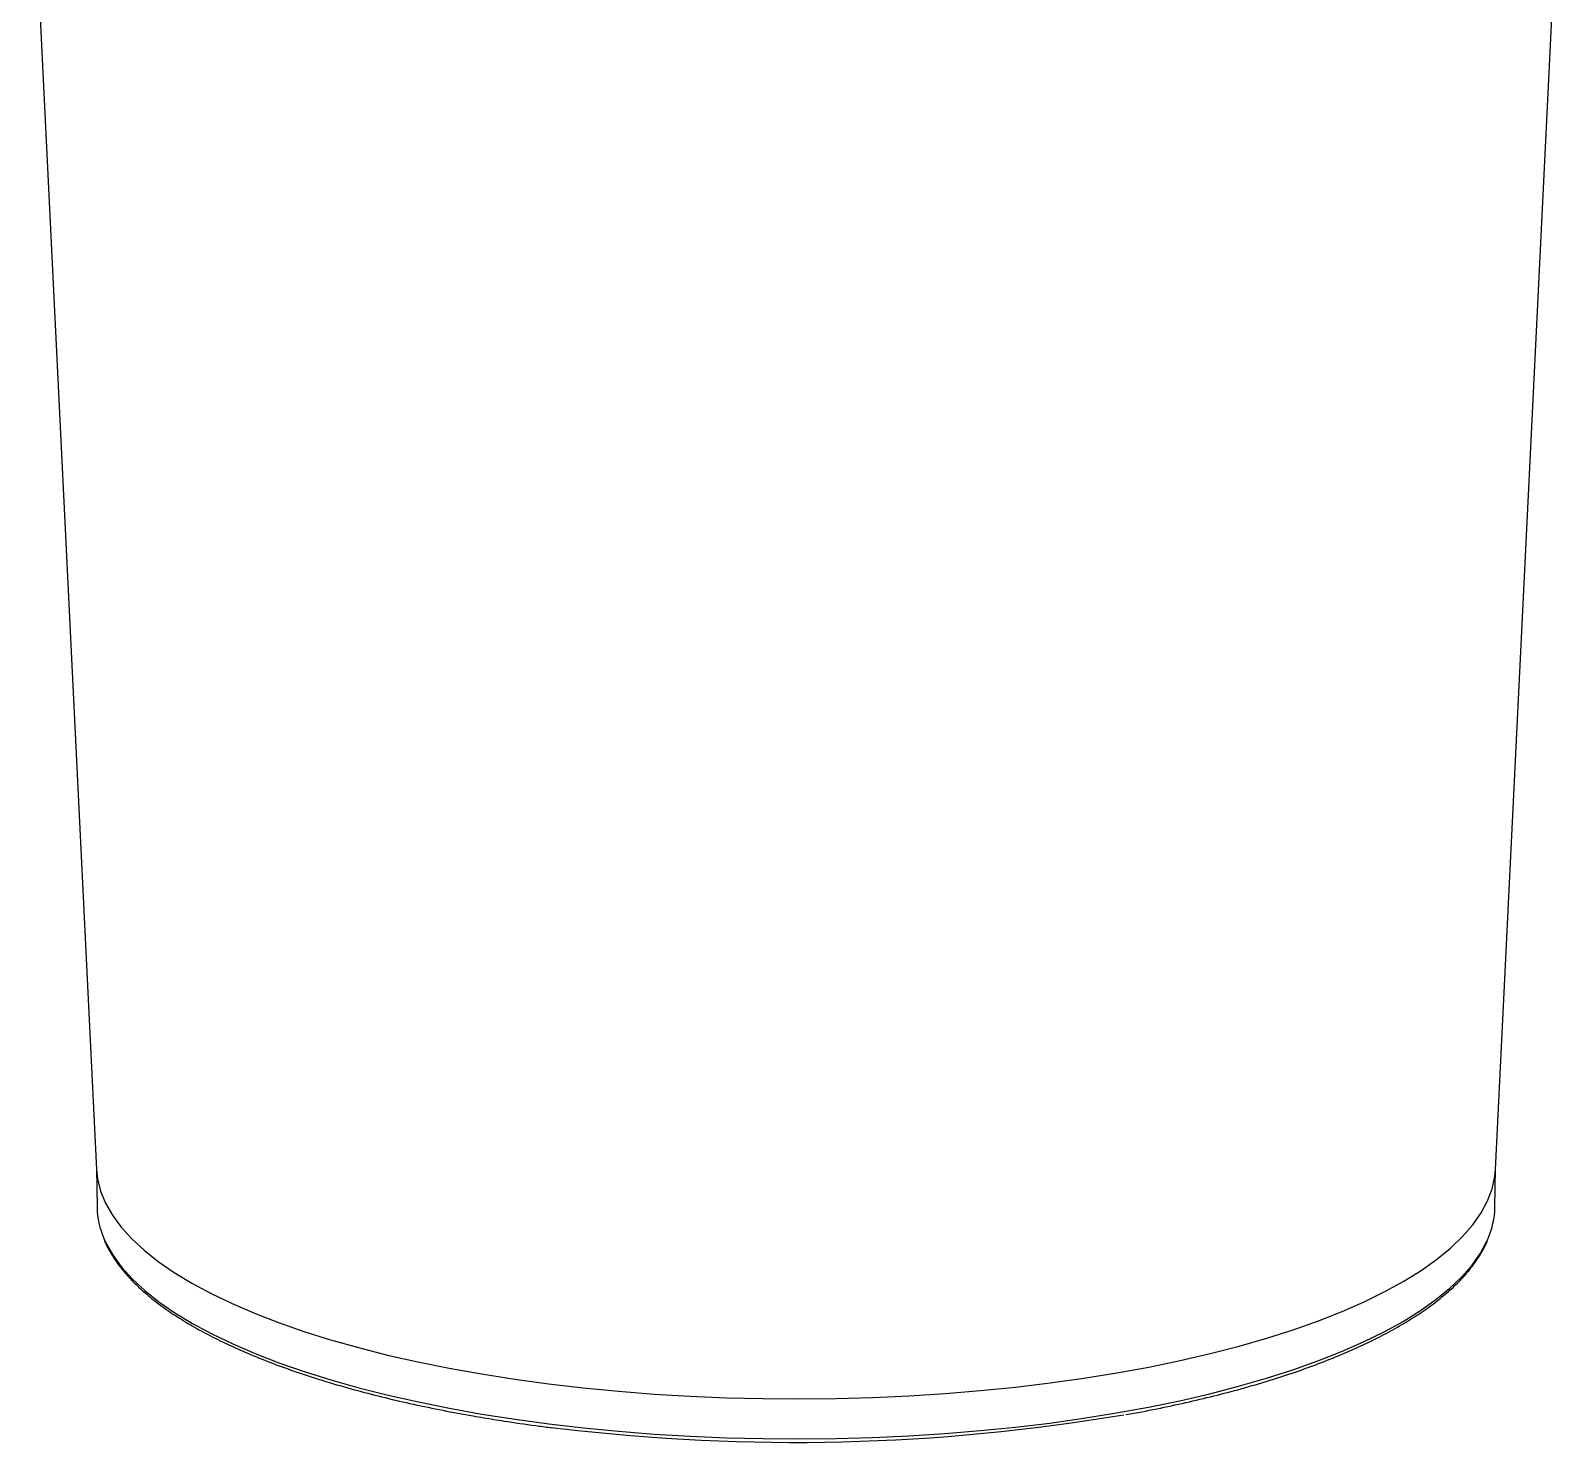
# Model space of a CAD drawing. Header units: millimetres. Extents: x 0 to 279, y 0 to 216.
# Drawn here: x 107.2 to 163.9, y 88.2 to 140.5 of the extents above; entities that cross this region are included whole.
import ezdxf

# ---------------------------------------------------------------- set-up
doc = ezdxf.new("R2010")
doc.units = ezdxf.units.MM

msp = doc.modelspace()

# ---------------------------------------------------------------- linework, layer by layer
at = {"color": 7, "linetype": 'Continuous', "lineweight": 25}
for p, q in [((107.228, 148.302), (109.664, 98.338)), ((161.477, 98.338), (163.913, 148.305)), ((109.662, 98.383), (109.688, 96.932)), ((161.452, 96.932), (161.479, 98.383)), ((126.465, 88.782), (126.509, 88.777)), ((126.509, 88.777), (126.812, 88.74))]:
    msp.add_line(p, q, dxfattribs=at)
at = {"color": 7, "linetype": 'Continuous', "lineweight": 25, "flags": 128}
for points in [[(109.664, 98.338), (109.703, 97.982), (109.817, 97.531), (110.001, 97.083), (110.255, 96.639), (110.578, 96.2), (110.97, 95.767), (111.429, 95.342), (111.955, 94.925), (112.545, 94.518), (113.199, 94.121), (113.913, 93.737), (114.687, 93.366), (115.519, 93.009), (116.405, 92.666), (117.344, 92.34), (118.333, 92.03), (119.369, 91.738), (120.449, 91.465), (121.571, 91.211), (122.731, 90.977), (123.927, 90.763), (125.154, 90.57), (126.41, 90.399)], [(126.41, 90.399), (127.691, 90.251), (128.993, 90.125), (130.314, 90.021), (131.649, 89.941), (132.995, 89.884), (134.348, 89.851), (135.704, 89.842), (137.06, 89.856), (138.411, 89.894), (139.755, 89.955), (141.088, 90.04), (142.405, 90.148), (143.704, 90.278), (144.98, 90.431), (146.231, 90.607), (147.452, 90.803), (148.641, 91.021), (149.794, 91.259), (150.908, 91.517), (151.98, 91.794), (153.006, 92.09), (153.986, 92.403), (154.914, 92.732), (155.79, 93.078), (156.61, 93.438), (157.373, 93.812), (158.075, 94.199), (158.717, 94.597), (159.294, 95.006), (159.807, 95.425), (160.253, 95.852), (160.632, 96.286), (160.942, 96.726), (161.182, 97.171), (161.352, 97.62), (161.451, 98.071), (161.477, 98.338)]]:
    msp.add_lwpolyline(points, dxfattribs=at)
at = {"color": 8, "linetype": 'Continuous', "lineweight": 25, "flags": 128}
for points in [[(109.943, 95.777), (110.028, 95.592), (110.282, 95.148), (110.605, 94.71), (110.996, 94.277), (111.455, 93.852), (111.98, 93.436), (112.57, 93.029), (113.223, 92.633), (113.936, 92.249), (114.71, 91.878), (115.54, 91.521), (116.425, 91.18), (117.363, 90.853), (118.351, 90.544), (119.386, 90.253), (120.465, 89.98), (121.586, 89.726), (122.745, 89.492), (123.939, 89.278), (125.165, 89.086), (126.42, 88.915)], [(126.42, 88.915), (127.699, 88.767), (129, 88.64), (130.32, 88.537), (131.653, 88.457), (132.998, 88.401), (134.349, 88.368), (135.704, 88.358), (137.058, 88.372), (138.408, 88.41), (139.751, 88.471), (141.082, 88.556), (142.398, 88.664), (143.695, 88.794), (144.97, 88.947), (146.219, 89.122), (147.439, 89.319), (148.627, 89.536), (149.779, 89.774), (150.891, 90.032), (151.962, 90.309), (152.988, 90.604), (153.966, 90.916), (154.894, 91.246), (155.768, 91.591), (156.588, 91.95), (157.349, 92.324), (158.051, 92.71), (158.692, 93.108), (159.269, 93.517), (159.781, 93.935), (160.227, 94.362), (160.605, 94.795), (160.914, 95.235), (161.155, 95.68), (161.196, 95.773)]]:
    msp.add_lwpolyline(points, dxfattribs=at)
at = {"color": 7, "linetype": 'Continuous', "lineweight": 25}
for centre, radius, start, end in [((112.796, 97.012), 3.109, 181.4652, 203.3879), ((158.361, 97.008), 3.092, 336.468, 358.5975), ((135.523, 161.148), 72.918, 263.15775, 279.61912)]:
    msp.add_arc(centre, radius, start, end, dxfattribs=at)
for points, knots in [([(109.96, 95.712), (109.966, 95.695), (110.025, 95.533), (110.195, 95.229), (110.475, 94.803), (110.823, 94.382), (111.231, 93.968), (111.7, 93.561), (112.228, 93.164), (112.813, 92.777), (113.453, 92.401), (114.147, 92.037), (114.893, 91.686), (115.689, 91.348), (116.533, 91.024), (117.423, 90.715), (118.357, 90.422), (119.333, 90.144), (120.349, 89.883), (121.4, 89.64), (122.488, 89.415), (123.358, 89.25), (123.874, 89.166), (124.006, 89.145)], [0, 0, 0, 0, 0.005909, 0.056331, 0.107135, 0.15828, 0.209673, 0.26122, 0.312843, 0.364489, 0.416121, 0.467726, 0.519298, 0.570838, 0.622347, 0.673829, 0.725285, 0.77672, 0.828136, 0.879535, 0.93092, 0.982293, 1, 1, 1, 1]), ([(147.785, 89.257), (147.89, 89.275), (148.373, 89.359), (149.204, 89.526), (150.275, 89.76), (151.308, 90.012), (152.303, 90.282), (153.258, 90.567), (154.17, 90.868), (155.036, 91.185), (155.856, 91.515), (156.627, 91.86), (157.346, 92.217), (158.013, 92.587), (158.626, 92.968), (159.183, 93.361), (159.682, 93.763), (160.123, 94.175), (160.503, 94.596), (160.819, 95.024), (161.045, 95.395), (161.14, 95.625), (161.174, 95.708)], [0, 0, 0, 0, 0.01462, 0.067573, 0.120536, 0.173512, 0.226503, 0.279511, 0.332539, 0.385589, 0.438665, 0.49177, 0.544909, 0.598082, 0.651293, 0.704538, 0.757809, 0.811083, 0.864312, 0.917428, 0.970335, 1, 1, 1, 1]), ([(124.006, 89.145), (124.255, 89.103), (124.885, 88.997), (125.711, 88.88), (126.287, 88.805), (126.465, 88.782)], [0, 0, 0, 0, 0.311381, 0.786501, 1, 1, 1, 1])]:
    msp.add_open_spline(points, degree=3, knots=knots, dxfattribs=at)

doc.saveas('drawing.dxf')
